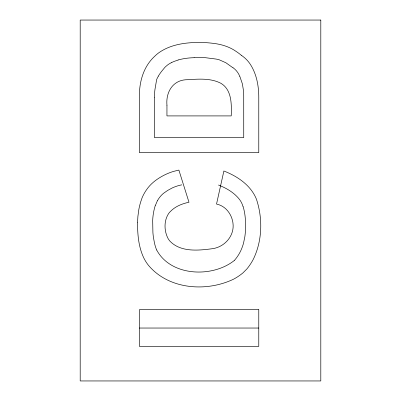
<?xml version="1.0" encoding="UTF-8"?>
<svg xmlns="http://www.w3.org/2000/svg" width="401" height="401" viewBox="0 0 401 401"><rect width="100%" height="100%" fill="white"/><g stroke="black" fill="none" stroke-linecap="round" stroke-linejoin="round"><path stroke-width="0.6" d="M155.247 205.753L157.458 200.58M158.37 76.115L157.312 78.08A20.175 20.175 0 0 0 156.636 79.634L154.931 89.659A67.954 67.954 0 0 0 154.415 97.538M234.354 260.455C212.635 277.883 170.871 276.655 156.656 249.958M171.207 62.751L170.701 63.017A24.291 24.291 0 0 0 167.688 64.902L165.663 66.601A22.556 22.556 0 0 0 164.706 67.574L161.508 71.473A47.724 47.724 0 0 0 158.355 76.105M178.119 60.06L174.791 61.183A37.258 37.258 0 0 0 171.207 62.746M181.828 184.831L181.212 184.961A42.135 42.135 0 0 0 172.33 187.904L167.673 190.425L163.357 193.437A26.306 26.306 0 0 0 157.488 200.6M194.114 57.589L205.317 57.684L216.109 59.067A67.228 67.228 0 0 1 219.051 59.719L225.833 62.726L232.986 67.809M139.393 328.038L258.775 328.038M218.48 185.041C226.525 188.129 234.314 192.716 239.638 199.628A22.471 22.471 0 0 1 243.066 206.705M239.868 76.506L242.239 83.448A43.488 43.488 0 0 1 242.45 84.35L243.322 89.649L243.718 95.689L243.738 137.603L154.43 137.603L154.43 97.538M243.156 206.68C245.472 214.279 245.778 222.319 245.472 230.214A69.533 69.533 0 0 1 244.836 236.79L243.602 242.831A49.549 49.549 0 0 1 242.831 245.467L241.908 248.054A41.087 41.087 0 0 1 234.369 260.47M156.631 249.968A41.774 41.774 0 0 1 154.415 242.69L153.433 237.432A82.716 82.716 0 0 1 152.911 232.55L152.681 220.505A57.774 57.774 0 0 1 155.192 205.738M241.332 55.293A32.631 32.631 0 0 1 249.587 63.243C256.485 73.188 258.805 85.619 258.775 97.538L258.775 152.641L139.393 152.641L139.393 97.538C139.067 82.28 143.282 66.601 154.936 56.06A36.421 36.421 0 0 1 158.881 52.716C170.485 44.521 185.202 42.481 199.086 42.441A108.4 108.4 0 0 1 211.367 43.128C220.034 43.965 228.695 46.26 235.918 51.288A58.817 58.817 0 0 1 241.327 55.298M178.089 59.955A67.303 67.303 0 0 1 194.119 57.704M233.046 67.729A18.897 18.897 0 0 1 239.808 76.531M166.956 105.207L166.941 115.909L231.227 115.909C231.593 104.736 232.034 89.859 220.911 83.303C210.791 78.025 198.816 79.007 187.783 79.704C173.222 79.483 165.703 91.814 166.956 105.207M137.578 222.234C137.483 234.339 138.515 246.876 143.789 257.948A41.473 41.473 0 0 0 148.41 265.272C168.711 289.537 206.269 292.249 233.537 279.201A54.716 54.716 0 0 0 242.891 272.941L246.841 268.996A55.328 55.328 0 0 0 253.096 259.668C262.339 241.146 262.921 218.6 256.409 199.117C250.78 185.222 237.397 176.224 223.878 171.006L216.53 204.064C224.806 205.723 230.665 212.746 232.535 220.74A17.393 17.393 0 0 1 232.966 223.207C234.645 235.532 224.986 246.62 213.086 248.605C198.916 250.505 180.991 252.51 170.069 241.287A17.98 17.98 0 0 1 168.109 238.6C164.059 231.021 163.793 220.886 168.595 213.578A15.614 15.614 0 0 1 170.706 211.202C175.583 206.229 182.295 203.673 188.981 202.229L178.881 170.089L173.904 171.307A56.581 56.581 0 0 0 164.966 174.766C157.964 178.229 151.332 182.871 146.821 189.352A43.849 43.849 0 0 0 142.149 197.638L140.701 201.878A68.516 68.516 0 0 0 138.821 209.578L137.889 216.49L137.578 222.234M320.8 20.05L80.2 20.05L80.2 380.95L320.8 380.95L320.8 20.05M258.775 309.672L139.393 309.672L139.393 346.404L258.775 346.404L258.775 309.672"/></g></svg>
